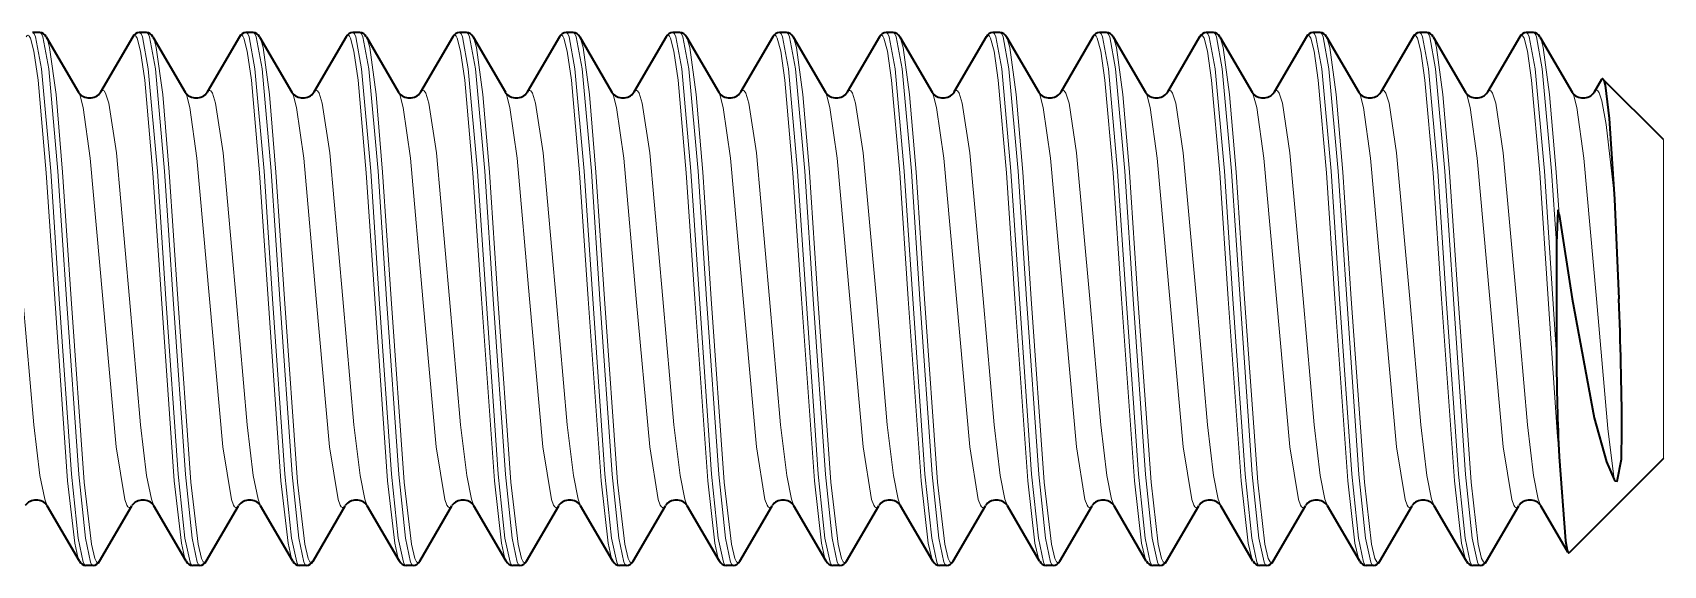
# Model space of a CAD drawing. Extents: x 386 to 1090, y 188 to 736.
# Drawn here: x 549.87 to 555.99, y 629.31 to 631.31 of the extents above; entities that cross this region are included whole.
import ezdxf

# ---------------------------------------------------------------- set-up
doc = ezdxf.new("R2010")
doc.units = 0

msp = doc.modelspace()

# ---------------------------------------------------------------- linework, layer by layer
at = {"color": 7, "lineweight": 35, "ltscale": 0.000671387}
for p, q in [((549.9006, 631.3088), (549.8737, 631.3088)), ((550.7006, 631.3088), (550.6737, 631.3088)), ((551.1006, 631.3088), (551.0737, 631.3088)), ((551.9006, 631.3088), (551.8737, 631.3088)), ((552.7006, 631.3088), (552.6737, 631.3088)), ((553.1006, 631.3088), (553.0737, 631.3088)), ((553.9006, 631.3088), (553.8737, 631.3088)), ((554.7006, 631.3088), (554.6737, 631.3088)), ((555.1006, 631.3088), (555.0737, 631.3088)), ((550.1006, 629.3088), (550.0737, 629.3088)), ((550.9006, 629.3088), (550.8737, 629.3088)), ((551.7006, 629.3088), (551.6737, 629.3088)), ((552.1006, 629.3088), (552.0737, 629.3088)), ((552.9006, 629.3088), (552.8737, 629.3088)), ((553.7006, 629.3088), (553.6737, 629.3088)), ((554.1006, 629.3088), (554.0737, 629.3088)), ((554.9006, 629.3088), (554.8737, 629.3088))]:
    msp.add_line(p, q, dxfattribs=at)
at = {"color": 7, "lineweight": 35, "ltscale": 0.000669861}
for p, q in [((550.3005, 631.3088), (550.2737, 631.3088)), ((551.5005, 631.3088), (551.4738, 631.3088)), ((552.3005, 631.3088), (552.2737, 631.3088)), ((553.5005, 631.3088), (553.4738, 631.3088)), ((554.3005, 631.3088), (554.2737, 631.3088)), ((555.5005, 631.3088), (555.4738, 631.3088)), ((550.5005, 629.3088), (550.4738, 629.3088)), ((551.3005, 629.3088), (551.2737, 629.3088)), ((552.5005, 629.3088), (552.4738, 629.3088)), ((553.3005, 629.3088), (553.2737, 629.3088)), ((554.5005, 629.3088), (554.4738, 629.3088)), ((555.3005, 629.3088), (555.2737, 629.3088))]:
    msp.add_line(p, q, dxfattribs=at)
at = {"color": 7, "lineweight": 35, "ltscale": 0.006018}
for p, q in [((549.925, 631.2927), (550.046, 631.0846)), ((550.325, 631.2927), (550.446, 631.0846)), ((550.6493, 631.2927), (550.5283, 631.0846)), ((551.125, 631.2927), (551.246, 631.0846)), ((551.525, 631.2927), (551.6461, 631.0846)), ((551.8493, 631.2927), (551.7283, 631.0846)), ((551.925, 631.2927), (552.046, 631.0846)), ((552.325, 631.2927), (552.446, 631.0846)), ((552.6493, 631.2927), (552.5283, 631.0846)), ((553.125, 631.2927), (553.246, 631.0846)), ((553.525, 631.2927), (553.6461, 631.0846)), ((553.8493, 631.2927), (553.7283, 631.0846)), ((553.925, 631.2927), (554.046, 631.0846)), ((554.325, 631.2927), (554.446, 631.0846)), ((554.6493, 631.2927), (554.5283, 631.0846)), ((555.125, 631.2927), (555.246, 631.0846)), ((555.525, 631.2927), (555.6461, 631.0846)), ((550.125, 629.3248), (550.246, 629.5329)), ((550.525, 629.3248), (550.6461, 629.5329)), ((550.8493, 629.3248), (550.7283, 629.5329)), ((550.925, 629.3248), (551.046, 629.5329)), ((551.325, 629.3248), (551.446, 629.5329)), ((551.6493, 629.3248), (551.5283, 629.5329)), ((552.125, 629.3248), (552.246, 629.5329)), ((552.525, 629.3248), (552.6461, 629.5329)), ((552.8493, 629.3248), (552.7283, 629.5329)), ((552.925, 629.3248), (553.046, 629.5329)), ((553.325, 629.3248), (553.446, 629.5329)), ((553.6493, 629.3248), (553.5283, 629.5329)), ((554.125, 629.3248), (554.246, 629.5329)), ((554.525, 629.3248), (554.6461, 629.5329)), ((554.8493, 629.3248), (554.7283, 629.5329)), ((554.925, 629.3248), (555.046, 629.5329)), ((555.325, 629.3248), (555.446, 629.5329))]:
    msp.add_line(p, q, dxfattribs=at)
at = {"color": 7, "lineweight": 35, "ltscale": 0.006019}
for p, q in [((550.2493, 631.2927), (550.1282, 631.0846)), ((550.725, 631.2927), (550.8461, 631.0846)), ((551.0493, 631.2927), (550.9282, 631.0846)), ((551.4493, 631.2927), (551.3282, 631.0846)), ((552.2493, 631.2927), (552.1282, 631.0846)), ((552.725, 631.2927), (552.8461, 631.0846)), ((553.0493, 631.2927), (552.9282, 631.0846)), ((553.4493, 631.2927), (553.3282, 631.0846)), ((554.2493, 631.2927), (554.1282, 631.0846)), ((554.725, 631.2927), (554.8461, 631.0846)), ((555.0493, 631.2927), (554.9282, 631.0846)), ((555.4493, 631.2927), (555.3282, 631.0846)), ((550.0493, 629.3248), (549.9282, 629.5329)), ((550.4493, 629.3248), (550.3282, 629.5329)), ((551.2493, 629.3248), (551.1282, 629.5329)), ((551.725, 629.3248), (551.8461, 629.5329)), ((552.0493, 629.3248), (551.9282, 629.5329)), ((552.4493, 629.3248), (552.3282, 629.5329)), ((553.2493, 629.3248), (553.1282, 629.5329)), ((553.725, 629.3248), (553.8461, 629.5329)), ((554.0493, 629.3248), (553.9282, 629.5329)), ((554.4493, 629.3248), (554.3282, 629.5329)), ((555.2493, 629.3248), (555.1282, 629.5329))]:
    msp.add_line(p, q, dxfattribs=at)
at = {"color": 7, "lineweight": 35, "ltscale": 0.001386}
msp.add_line((555.7562, 631.1325), (555.7283, 631.0846), dxfattribs=at)
at = {"color": 7, "lineweight": 35, "ltscale": 0.008007}
msp.add_line((555.988, 630.908), (555.7615, 631.1344), dxfattribs=at)
at = {"color": 7, "lineweight": 13, "ltscale": 0.007799}
msp.add_line((555.988, 630.908), (555.988, 630.596), dxfattribs=at)
at = {"color": 7, "lineweight": 13, "ltscale": 0.011867}
for p, q in [((549.9564, 630.3088), (549.9246, 630.7824)), ((550.3564, 630.3088), (550.3246, 630.7824)), ((550.7563, 630.3088), (550.7246, 630.7824)), ((551.1564, 630.3088), (551.1246, 630.7824)), ((551.5564, 630.3088), (551.5246, 630.7824)), ((551.9564, 630.3088), (551.9246, 630.7824)), ((552.3564, 630.3088), (552.3246, 630.7824)), ((552.7563, 630.3088), (552.7246, 630.7824)), ((553.1564, 630.3088), (553.1246, 630.7824)), ((553.5564, 630.3088), (553.5246, 630.7824)), ((553.9564, 630.3088), (553.9246, 630.7824)), ((554.3564, 630.3088), (554.3246, 630.7824)), ((554.7563, 630.3088), (554.7246, 630.7824)), ((555.1564, 630.3088), (555.1246, 630.7824)), ((555.5564, 630.3088), (555.5246, 630.7824))]:
    msp.add_line(p, q, dxfattribs=at)
at = {"color": 7, "lineweight": 13, "ltscale": 0.011983}
for p, q in [((549.9736, 630.3099), (549.9419, 630.7882)), ((550.3737, 630.3099), (550.3419, 630.7882)), ((550.7737, 630.3099), (550.7419, 630.7882)), ((551.1736, 630.3099), (551.1419, 630.7882)), ((551.5737, 630.3099), (551.5419, 630.7882)), ((551.9736, 630.3099), (551.9419, 630.7882)), ((552.3737, 630.3099), (552.3419, 630.7882)), ((552.7737, 630.3099), (552.7419, 630.7882)), ((553.1736, 630.3099), (553.1419, 630.7882)), ((553.5737, 630.3099), (553.5419, 630.7882)), ((553.9736, 630.3099), (553.9419, 630.7882)), ((554.3737, 630.3099), (554.3419, 630.7882)), ((554.7737, 630.3099), (554.7419, 630.7882)), ((555.1736, 630.3099), (555.1419, 630.7882)), ((555.5737, 630.3099), (555.5419, 630.7882))]:
    msp.add_line(p, q, dxfattribs=at)
at = {"color": 7, "lineweight": 13, "ltscale": 0.012041}
for p, q in [((549.9688, 630.7882), (550.0006, 630.3076)), ((550.3687, 630.7882), (550.4006, 630.3076)), ((550.7687, 630.7882), (550.8007, 630.3076)), ((551.1688, 630.7882), (551.2006, 630.3076)), ((551.5687, 630.7882), (551.6006, 630.3076)), ((551.9688, 630.7882), (552.0006, 630.3076)), ((552.3687, 630.7882), (552.4006, 630.3076)), ((552.7687, 630.7882), (552.8007, 630.3076)), ((553.1688, 630.7882), (553.2006, 630.3076)), ((553.5687, 630.7882), (553.6006, 630.3076)), ((553.9688, 630.7882), (554.0006, 630.3076)), ((554.3687, 630.7882), (554.4006, 630.3076)), ((554.7687, 630.7882), (554.8007, 630.3076)), ((555.1688, 630.7882), (555.2006, 630.3076))]:
    msp.add_line(p, q, dxfattribs=at)
at = {"color": 7, "lineweight": 13, "ltscale": 0.011916}
for p, q in [((549.986, 630.7844), (550.0179, 630.3088)), ((550.386, 630.7844), (550.418, 630.3088)), ((550.786, 630.7844), (550.8179, 630.3088)), ((551.186, 630.7844), (551.218, 630.3088)), ((551.5861, 630.7844), (551.6179, 630.3088)), ((551.986, 630.7844), (552.0179, 630.3088)), ((552.386, 630.7844), (552.418, 630.3088)), ((552.786, 630.7844), (552.8179, 630.3088)), ((553.186, 630.7844), (553.218, 630.3088)), ((553.5861, 630.7844), (553.6179, 630.3088)), ((553.986, 630.7844), (554.0179, 630.3088)), ((554.386, 630.7844), (554.418, 630.3088)), ((554.786, 630.7844), (554.8179, 630.3088)), ((555.186, 630.7844), (555.218, 630.3088))]:
    msp.add_line(p, q, dxfattribs=at)
at = {"color": 7, "lineweight": 13, "ltscale": 0.006772}
msp.add_line((555.5687, 630.7882), (555.5872, 630.5179), dxfattribs=at)
at = {"color": 7, "lineweight": 13, "ltscale": 0.003969}
msp.add_line((555.5861, 630.7844), (555.5972, 630.626), dxfattribs=at)
at = {"color": 7, "lineweight": 35, "ltscale": 0.000456975}
msp.add_line((555.8036, 630.7021), (555.8047, 630.6839), dxfattribs=at)
at = {"color": 7, "lineweight": 35, "ltscale": 0.008025}
msp.add_line((555.5972, 630.626), (555.6463, 630.3088), dxfattribs=at)
at = {"color": 7, "lineweight": 35, "ltscale": 0.009387}
msp.add_line((555.8047, 630.6839), (555.8214, 630.3088), dxfattribs=at)
at = {"color": 7, "lineweight": 13, "ltscale": 0.02216}
msp.add_line((555.988, 630.596), (555.988, 629.7096), dxfattribs=at)
at = {"color": 7, "lineweight": 35, "ltscale": 0.01046}
msp.add_line((555.5872, 630.5179), (555.5872, 630.0995), dxfattribs=at)
at = {"color": 7, "lineweight": 13, "ltscale": 0.005271}
msp.add_line((555.5872, 630.0995), (555.5737, 630.3099), dxfattribs=at)
at = {"color": 7, "lineweight": 35, "ltscale": 0.01249}
msp.add_line((555.988, 629.7096), (555.6347, 629.3563), dxfattribs=at)
at = {"color": 7, "lineweight": 35, "ltscale": 0.00506}
msp.add_line((555.6301, 629.358), (555.5283, 629.5329), dxfattribs=at)
at = {"color": 7, "lineweight": 13}
for points in [[(549.8493, 631.2927), (549.8536, 631.2979), (549.8558, 631.2987), (549.8575, 631.2986), (549.8591, 631.2979), (549.8613, 631.2958), (549.8656, 631.2883), (549.8785, 631.2397), (549.8941, 631.1299), (549.9246, 630.7824)], [(549.8737, 631.3088), (549.875, 631.3086), (549.8776, 631.307), (549.8801, 631.3038), (549.8851, 631.2927), (549.9072, 631.1733), (549.9419, 630.7882)], [(549.9006, 631.3088), (549.9019, 631.3086), (549.9044, 631.307), (549.9069, 631.3038), (549.912, 631.2927), (549.9341, 631.1733), (549.9688, 630.7882)], [(550.2493, 631.2927), (550.2537, 631.2979), (550.2559, 631.2987), (550.2574, 631.2986), (550.2591, 631.2979), (550.2613, 631.2958), (550.2656, 631.2883), (550.2784, 631.2397), (550.2941, 631.1299), (550.3246, 630.7824)], [(550.2737, 631.3088), (550.275, 631.3086), (550.2775, 631.307), (550.2801, 631.3038), (550.2852, 631.2927), (550.3073, 631.1733), (550.3419, 630.7882)], [(550.3005, 631.3088), (550.3018, 631.3086), (550.3044, 631.307), (550.3069, 631.3038), (550.312, 631.2927), (550.3341, 631.1733), (550.3687, 630.7882)], [(550.6493, 631.2927), (550.6537, 631.2979), (550.6558, 631.2987), (550.6575, 631.2986), (550.6591, 631.2979), (550.6613, 631.2958), (550.6656, 631.2883), (550.6785, 631.2397), (550.6941, 631.1299), (550.7246, 630.7824)], [(550.6737, 631.3088), (550.675, 631.3086), (550.6776, 631.307), (550.6801, 631.3038), (550.6852, 631.2927), (550.7073, 631.1733), (550.7419, 630.7882)], [(550.7006, 631.3088), (550.7018, 631.3086), (550.7044, 631.307), (550.7069, 631.3038), (550.712, 631.2927), (550.7341, 631.1733), (550.7687, 630.7882)], [(551.0493, 631.2927), (551.0536, 631.2979), (551.0558, 631.2987), (551.0575, 631.2986), (551.0591, 631.2979), (551.0613, 631.2958), (551.0656, 631.2883), (551.0784, 631.2397), (551.0941, 631.1299), (551.1246, 630.7824)], [(551.0737, 631.3088), (551.075, 631.3086), (551.0776, 631.307), (551.0801, 631.3038), (551.0851, 631.2927), (551.1072, 631.1733), (551.1419, 630.7882)], [(551.1006, 631.3088), (551.1019, 631.3086), (551.1044, 631.307), (551.1069, 631.3038), (551.112, 631.2927), (551.1341, 631.1733), (551.1688, 630.7882)], [(551.4493, 631.2927), (551.4537, 631.2979), (551.4558, 631.2987), (551.4575, 631.2986), (551.4591, 631.2979), (551.4613, 631.2958), (551.4656, 631.2883), (551.4785, 631.2397), (551.4941, 631.1299), (551.5246, 630.7824)], [(551.4738, 631.3088), (551.475, 631.3086), (551.4775, 631.307), (551.4801, 631.3038), (551.4852, 631.2927), (551.5073, 631.1733), (551.5419, 630.7882)], [(551.5005, 631.3088), (551.5018, 631.3086), (551.5044, 631.307), (551.507, 631.3038), (551.512, 631.2927), (551.5341, 631.1733), (551.5687, 630.7882)], [(551.8493, 631.2927), (551.8536, 631.2979), (551.8558, 631.2987), (551.8575, 631.2986), (551.8591, 631.2979), (551.8613, 631.2958), (551.8656, 631.2883), (551.8785, 631.2397), (551.8941, 631.1299), (551.9246, 630.7824)], [(551.8737, 631.3088), (551.875, 631.3086), (551.8776, 631.307), (551.8801, 631.3038), (551.8851, 631.2927), (551.9072, 631.1733), (551.9419, 630.7882)], [(551.9006, 631.3088), (551.9019, 631.3086), (551.9044, 631.307), (551.9069, 631.3038), (551.912, 631.2927), (551.9341, 631.1733), (551.9688, 630.7882)], [(552.2493, 631.2927), (552.2537, 631.2979), (552.2559, 631.2987), (552.2574, 631.2986), (552.2591, 631.2979), (552.2613, 631.2958), (552.2656, 631.2883), (552.2784, 631.2397), (552.2941, 631.1299), (552.3246, 630.7824)], [(552.2737, 631.3088), (552.275, 631.3086), (552.2775, 631.307), (552.2801, 631.3038), (552.2852, 631.2927), (552.3073, 631.1733), (552.3419, 630.7882)], [(552.3005, 631.3088), (552.3018, 631.3086), (552.3044, 631.307), (552.3069, 631.3038), (552.312, 631.2927), (552.3341, 631.1733), (552.3687, 630.7882)], [(552.6493, 631.2927), (552.6537, 631.2979), (552.6558, 631.2987), (552.6575, 631.2986), (552.6591, 631.2979), (552.6613, 631.2958), (552.6656, 631.2883), (552.6785, 631.2397), (552.6941, 631.1299), (552.7246, 630.7824)], [(552.6737, 631.3088), (552.675, 631.3086), (552.6776, 631.307), (552.6801, 631.3038), (552.6852, 631.2927), (552.7073, 631.1733), (552.7419, 630.7882)], [(552.7006, 631.3088), (552.7018, 631.3086), (552.7044, 631.307), (552.7069, 631.3038), (552.712, 631.2927), (552.7341, 631.1733), (552.7687, 630.7882)], [(553.0493, 631.2927), (553.0536, 631.2979), (553.0558, 631.2987), (553.0575, 631.2986), (553.0591, 631.2979), (553.0613, 631.2958), (553.0656, 631.2883), (553.0784, 631.2397), (553.0941, 631.1299), (553.1246, 630.7824)], [(553.0737, 631.3088), (553.075, 631.3086), (553.0776, 631.307), (553.0801, 631.3038), (553.0851, 631.2927), (553.1072, 631.1733), (553.1419, 630.7882)], [(553.1006, 631.3088), (553.1019, 631.3086), (553.1044, 631.307), (553.1069, 631.3038), (553.112, 631.2927), (553.1341, 631.1733), (553.1688, 630.7882)], [(553.4493, 631.2927), (553.4537, 631.2979), (553.4558, 631.2987), (553.4575, 631.2986), (553.4591, 631.2979), (553.4613, 631.2958), (553.4656, 631.2883), (553.4785, 631.2397), (553.4941, 631.1299), (553.5246, 630.7824)], [(553.4738, 631.3088), (553.475, 631.3086), (553.4775, 631.307), (553.4801, 631.3038), (553.4852, 631.2927), (553.5073, 631.1733), (553.5419, 630.7882)], [(553.5005, 631.3088), (553.5018, 631.3086), (553.5044, 631.307), (553.507, 631.3038), (553.512, 631.2927), (553.5341, 631.1733), (553.5687, 630.7882)], [(553.8493, 631.2927), (553.8536, 631.2979), (553.8558, 631.2987), (553.8575, 631.2986), (553.8591, 631.2979), (553.8613, 631.2958), (553.8656, 631.2883), (553.8785, 631.2397), (553.8941, 631.1299), (553.9246, 630.7824)], [(553.8737, 631.3088), (553.875, 631.3086), (553.8776, 631.307), (553.8801, 631.3038), (553.8851, 631.2927), (553.9072, 631.1733), (553.9419, 630.7882)], [(553.9006, 631.3088), (553.9019, 631.3086), (553.9044, 631.307), (553.9069, 631.3038), (553.912, 631.2927), (553.9341, 631.1733), (553.9688, 630.7882)], [(554.2493, 631.2927), (554.2537, 631.2979), (554.2559, 631.2987), (554.2574, 631.2986), (554.2591, 631.2979), (554.2613, 631.2958), (554.2656, 631.2883), (554.2784, 631.2397), (554.2941, 631.1299), (554.3246, 630.7824)], [(554.2737, 631.3088), (554.275, 631.3086), (554.2775, 631.307), (554.2801, 631.3038), (554.2852, 631.2927), (554.3073, 631.1733), (554.3419, 630.7882)], [(554.3005, 631.3088), (554.3018, 631.3086), (554.3044, 631.307), (554.3069, 631.3038), (554.312, 631.2927), (554.3341, 631.1733), (554.3687, 630.7882)], [(554.6493, 631.2927), (554.6537, 631.2979), (554.6558, 631.2987), (554.6575, 631.2986), (554.6591, 631.2979), (554.6613, 631.2958), (554.6656, 631.2883), (554.6785, 631.2397), (554.6941, 631.1299), (554.7246, 630.7824)], [(554.6737, 631.3088), (554.675, 631.3086), (554.6776, 631.307), (554.6801, 631.3038), (554.6852, 631.2927), (554.7073, 631.1733), (554.7419, 630.7882)], [(554.7006, 631.3088), (554.7018, 631.3086), (554.7044, 631.307), (554.7069, 631.3038), (554.712, 631.2927), (554.7341, 631.1733), (554.7687, 630.7882)], [(555.0493, 631.2927), (555.0536, 631.2979), (555.0558, 631.2987), (555.0575, 631.2986), (555.0591, 631.2979), (555.0613, 631.2958), (555.0656, 631.2883), (555.0784, 631.2397), (555.0941, 631.1299), (555.1246, 630.7824)], [(555.0737, 631.3088), (555.075, 631.3086), (555.0776, 631.307), (555.0801, 631.3038), (555.0851, 631.2927), (555.1072, 631.1733), (555.1419, 630.7882)], [(555.1006, 631.3088), (555.1019, 631.3086), (555.1044, 631.307), (555.1069, 631.3038), (555.112, 631.2927), (555.1341, 631.1733), (555.1688, 630.7882)], [(555.4493, 631.2927), (555.4537, 631.2979), (555.4558, 631.2987), (555.4575, 631.2986), (555.4591, 631.2979), (555.4613, 631.2958), (555.4656, 631.2883), (555.4785, 631.2397), (555.4941, 631.1299), (555.5246, 630.7824)], [(555.4738, 631.3088), (555.475, 631.3086), (555.4775, 631.307), (555.4801, 631.3038), (555.4852, 631.2927), (555.5073, 631.1733), (555.5419, 630.7882)], [(555.5005, 631.3088), (555.5018, 631.3086), (555.5044, 631.307), (555.507, 631.3038), (555.512, 631.2927), (555.5341, 631.1733), (555.5687, 630.7882)], [(549.925, 631.2927), (549.9292, 631.2833), (549.9375, 631.2523), (549.9614, 631.0769), (549.986, 630.7844)], [(550.325, 631.2927), (550.3292, 631.2833), (550.3375, 631.2523), (550.3614, 631.0769), (550.386, 630.7844)], [(550.725, 631.2927), (550.7292, 631.2833), (550.7375, 631.2523), (550.7614, 631.0769), (550.786, 630.7844)], [(551.125, 631.2927), (551.1292, 631.2833), (551.1375, 631.2523), (551.1614, 631.0769), (551.186, 630.7844)], [(551.525, 631.2927), (551.5292, 631.2833), (551.5375, 631.2523), (551.5614, 631.0769), (551.5861, 630.7844)], [(551.925, 631.2927), (551.9292, 631.2833), (551.9375, 631.2523), (551.9614, 631.0769), (551.986, 630.7844)], [(552.325, 631.2927), (552.3292, 631.2833), (552.3375, 631.2523), (552.3614, 631.0769), (552.386, 630.7844)], [(552.725, 631.2927), (552.7292, 631.2833), (552.7375, 631.2523), (552.7614, 631.0769), (552.786, 630.7844)], [(553.125, 631.2927), (553.1292, 631.2833), (553.1375, 631.2523), (553.1614, 631.0769), (553.186, 630.7844)], [(553.525, 631.2927), (553.5292, 631.2833), (553.5375, 631.2523), (553.5614, 631.0769), (553.5861, 630.7844)], [(553.925, 631.2927), (553.9292, 631.2833), (553.9375, 631.2523), (553.9614, 631.0769), (553.986, 630.7844)], [(554.325, 631.2927), (554.3292, 631.2833), (554.3375, 631.2523), (554.3614, 631.0769), (554.386, 630.7844)], [(554.725, 631.2927), (554.7292, 631.2833), (554.7375, 631.2523), (554.7614, 631.0769), (554.786, 630.7844)], [(555.125, 631.2927), (555.1292, 631.2833), (555.1375, 631.2523), (555.1614, 631.0769), (555.186, 630.7844)], [(555.525, 631.2927), (555.5292, 631.2833), (555.5375, 631.2523), (555.5614, 631.0769), (555.5861, 630.7844)], [(550.1371, 630.3088), (550.09, 630.8375), (550.0632, 631.0278), (550.0519, 631.0715), (550.046, 631.0846)], [(550.2372, 630.3088), (550.1878, 630.8572), (550.1595, 631.0445), (550.1476, 631.0817), (550.1416, 631.0903), (550.1385, 631.092), (550.1355, 631.092), (550.1324, 631.0901), (550.1282, 631.0846)], [(550.5372, 630.3088), (550.49, 630.8375), (550.4631, 631.0278), (550.4518, 631.0715), (550.446, 631.0846)], [(550.6371, 630.3088), (550.5878, 630.8572), (550.5595, 631.0445), (550.5476, 631.0817), (550.5416, 631.0903), (550.5386, 631.092), (550.5355, 631.092), (550.5325, 631.0901), (550.5283, 631.0846)], [(550.9371, 630.3088), (550.89, 630.8375), (550.8632, 631.0278), (550.8519, 631.0715), (550.8461, 631.0846)], [(551.0372, 630.3088), (550.9878, 630.8572), (550.9595, 631.0445), (550.9476, 631.0817), (550.9416, 631.0903), (550.9385, 631.092), (550.9355, 631.092), (550.9324, 631.0901), (550.9282, 631.0846)], [(551.3372, 630.3088), (551.29, 630.8375), (551.2632, 631.0278), (551.2518, 631.0715), (551.246, 631.0846)], [(551.4371, 630.3088), (551.3878, 630.8572), (551.3595, 631.0445), (551.3477, 631.0817), (551.3416, 631.0903), (551.3386, 631.092), (551.3355, 631.092), (551.3325, 631.0901), (551.3282, 631.0846)], [(551.7372, 630.3088), (551.69, 630.8375), (551.6631, 631.0278), (551.6519, 631.0715), (551.6461, 631.0846)], [(551.8372, 630.3088), (551.7878, 630.8572), (551.7595, 631.0445), (551.7476, 631.0817), (551.7416, 631.0903), (551.7385, 631.092), (551.7355, 631.092), (551.7324, 631.0901), (551.7283, 631.0846)], [(552.1371, 630.3088), (552.09, 630.8375), (552.0632, 631.0278), (552.0519, 631.0715), (552.046, 631.0846)], [(552.2372, 630.3088), (552.1878, 630.8572), (552.1595, 631.0445), (552.1476, 631.0817), (552.1416, 631.0903), (552.1385, 631.092), (552.1355, 631.092), (552.1324, 631.0901), (552.1282, 631.0846)], [(552.5372, 630.3088), (552.49, 630.8375), (552.4631, 631.0278), (552.4518, 631.0715), (552.446, 631.0846)], [(552.6371, 630.3088), (552.5878, 630.8572), (552.5595, 631.0445), (552.5476, 631.0817), (552.5416, 631.0903), (552.5386, 631.092), (552.5355, 631.092), (552.5325, 631.0901), (552.5283, 631.0846)], [(552.9371, 630.3088), (552.89, 630.8375), (552.8632, 631.0278), (552.8519, 631.0715), (552.8461, 631.0846)], [(553.0372, 630.3088), (552.9878, 630.8572), (552.9595, 631.0445), (552.9476, 631.0817), (552.9416, 631.0903), (552.9385, 631.092), (552.9355, 631.092), (552.9324, 631.0901), (552.9282, 631.0846)], [(553.3372, 630.3088), (553.29, 630.8375), (553.2632, 631.0278), (553.2518, 631.0715), (553.246, 631.0846)], [(553.4371, 630.3088), (553.3878, 630.8572), (553.3595, 631.0445), (553.3477, 631.0817), (553.3416, 631.0903), (553.3386, 631.092), (553.3355, 631.092), (553.3325, 631.0901), (553.3282, 631.0846)], [(553.7372, 630.3088), (553.69, 630.8375), (553.6631, 631.0278), (553.6519, 631.0715), (553.6461, 631.0846)], [(553.8372, 630.3088), (553.7878, 630.8572), (553.7595, 631.0445), (553.7476, 631.0817), (553.7416, 631.0903), (553.7385, 631.092), (553.7355, 631.092), (553.7324, 631.0901), (553.7283, 631.0846)], [(554.1371, 630.3088), (554.09, 630.8375), (554.0632, 631.0278), (554.0519, 631.0715), (554.046, 631.0846)], [(554.2372, 630.3088), (554.1878, 630.8572), (554.1595, 631.0445), (554.1476, 631.0817), (554.1416, 631.0903), (554.1385, 631.092), (554.1355, 631.092), (554.1324, 631.0901), (554.1282, 631.0846)], [(554.5372, 630.3088), (554.49, 630.8375), (554.4631, 631.0278), (554.4518, 631.0715), (554.446, 631.0846)], [(554.6371, 630.3088), (554.5878, 630.8572), (554.5595, 631.0445), (554.5476, 631.0817), (554.5416, 631.0903), (554.5386, 631.092), (554.5355, 631.092), (554.5325, 631.0901), (554.5283, 631.0846)], [(554.9371, 630.3088), (554.89, 630.8375), (554.8632, 631.0278), (554.8519, 631.0715), (554.8461, 631.0846)], [(555.0372, 630.3088), (554.9878, 630.8572), (554.9595, 631.0445), (554.9476, 631.0817), (554.9416, 631.0903), (554.9385, 631.092), (554.9355, 631.092), (554.9324, 631.0901), (554.9282, 631.0846)], [(555.3372, 630.3088), (555.29, 630.8375), (555.2632, 631.0278), (555.2518, 631.0715), (555.246, 631.0846)], [(555.4371, 630.3088), (555.3878, 630.8572), (555.3595, 631.0445), (555.3477, 631.0817), (555.3416, 631.0903), (555.3386, 631.092), (555.3355, 631.092), (555.3325, 631.0901), (555.3282, 631.0846)], [(555.7372, 630.3088), (555.69, 630.8375), (555.6631, 631.0278), (555.6519, 631.0715), (555.6461, 631.0846)], [(555.8036, 630.7021), (555.774, 630.9644), (555.7576, 631.0521), (555.7473, 631.0823), (555.742, 631.09), (555.738, 631.0922), (555.7341, 631.0913), (555.7321, 631.0898), (555.7283, 631.0846)], [(549.9282, 629.5329), (549.9189, 629.5571), (549.9012, 629.6468), (549.8784, 629.8366), (549.8372, 630.3088)], [(549.9564, 630.3088), (550.0048, 629.6259), (550.0316, 629.3927), (550.0433, 629.3394), (550.0493, 629.3248)], [(549.9736, 630.3099), (550.0195, 629.6509), (550.0446, 629.4116), (550.0638, 629.3207), (550.0682, 629.3125), (550.0704, 629.3101), (550.0726, 629.3089), (550.0737, 629.3088)], [(550.0006, 630.3076), (550.0464, 629.65), (550.0715, 629.4113), (550.0907, 629.3207), (550.0951, 629.3125), (550.0973, 629.3101), (550.0995, 629.3089), (550.1006, 629.3088)], [(550.0179, 630.3088), (550.0669, 629.6207), (550.0939, 629.3884), (550.1066, 629.3344), (550.1131, 629.3217), (550.1163, 629.3191), (550.1196, 629.3191), (550.1228, 629.3217), (550.125, 629.3248)], [(550.246, 629.5329), (550.2421, 629.5276), (550.2401, 629.5261), (550.2371, 629.5253), (550.2351, 629.5257), (550.2311, 629.5288), (550.2272, 629.5349), (550.2194, 629.5557), (550.1873, 629.7542), (550.1371, 630.3088)], [(550.3282, 629.5329), (550.319, 629.5571), (550.3012, 629.6468), (550.2783, 629.8366), (550.2372, 630.3088)], [(550.3564, 630.3088), (550.4048, 629.6259), (550.4316, 629.3927), (550.4434, 629.3394), (550.4493, 629.3248)], [(550.3737, 630.3099), (550.4194, 629.6509), (550.4446, 629.4116), (550.4639, 629.3207), (550.4683, 629.3125), (550.4705, 629.3101), (550.4727, 629.3089), (550.4738, 629.3088)], [(550.4006, 630.3076), (550.4464, 629.65), (550.4715, 629.4113), (550.4907, 629.3207), (550.4951, 629.3125), (550.4973, 629.3101), (550.4995, 629.3089), (550.5005, 629.3088)], [(550.418, 630.3088), (550.4669, 629.6207), (550.4939, 629.3884), (550.5067, 629.3344), (550.5131, 629.3217), (550.5163, 629.3191), (550.5195, 629.3191), (550.5228, 629.3217), (550.525, 629.3248)], [(550.6461, 629.5329), (550.6421, 629.5276), (550.6401, 629.5261), (550.6371, 629.5253), (550.6351, 629.5257), (550.6311, 629.5288), (550.6272, 629.5349), (550.6193, 629.5557), (550.5872, 629.7542), (550.5372, 630.3088)], [(550.7283, 629.5329), (550.7189, 629.5571), (550.7012, 629.6468), (550.6783, 629.8366), (550.6371, 630.3088)], [(550.7563, 630.3088), (550.8048, 629.6259), (550.8316, 629.3927), (550.8433, 629.3394), (550.8493, 629.3248)], [(550.7737, 630.3099), (550.8195, 629.6509), (550.8446, 629.4116), (550.8639, 629.3207), (550.8682, 629.3125), (550.8704, 629.3101), (550.8726, 629.3089), (550.8737, 629.3088)], [(550.8007, 630.3076), (550.8464, 629.65), (550.8715, 629.4113), (550.8907, 629.3207), (550.8951, 629.3125), (550.8973, 629.3101), (550.8995, 629.3089), (550.9006, 629.3088)], [(550.8179, 630.3088), (550.8669, 629.6207), (550.8939, 629.3884), (550.9066, 629.3344), (550.9131, 629.3217), (550.9163, 629.3191), (550.9196, 629.3191), (550.9228, 629.3217), (550.925, 629.3248)], [(551.046, 629.5329), (551.0421, 629.5276), (551.0401, 629.5261), (551.0371, 629.5253), (551.0351, 629.5257), (551.0311, 629.5288), (551.0272, 629.5349), (551.0193, 629.5557), (550.9872, 629.7542), (550.9371, 630.3088)], [(551.1282, 629.5329), (551.119, 629.5571), (551.1012, 629.6468), (551.0783, 629.8366), (551.0372, 630.3088)], [(551.1564, 630.3088), (551.2048, 629.6259), (551.2316, 629.3927), (551.2433, 629.3394), (551.2493, 629.3248)], [(551.1736, 630.3099), (551.2195, 629.6509), (551.2446, 629.4116), (551.2639, 629.3207), (551.2682, 629.3125), (551.2704, 629.3101), (551.2726, 629.3089), (551.2737, 629.3088)], [(551.2006, 630.3076), (551.2463, 629.65), (551.2715, 629.4113), (551.2907, 629.3207), (551.2951, 629.3125), (551.2973, 629.3101), (551.2994, 629.3089), (551.3005, 629.3088)], [(551.218, 630.3088), (551.2668, 629.6207), (551.2939, 629.3884), (551.3066, 629.3344), (551.3131, 629.3217), (551.3163, 629.3191), (551.3196, 629.3191), (551.3228, 629.3217), (551.325, 629.3248)], [(551.446, 629.5329), (551.4421, 629.5276), (551.4401, 629.5261), (551.4371, 629.5253), (551.4351, 629.5257), (551.4312, 629.5288), (551.4272, 629.5349), (551.4193, 629.5557), (551.3872, 629.7542), (551.3372, 630.3088)], [(551.5283, 629.5329), (551.5189, 629.5571), (551.5012, 629.6468), (551.4783, 629.8366), (551.4371, 630.3088)], [(551.5564, 630.3088), (551.6049, 629.6259), (551.6316, 629.3927), (551.6434, 629.3394), (551.6493, 629.3248)], [(551.5737, 630.3099), (551.6194, 629.6509), (551.6446, 629.4116), (551.6639, 629.3207), (551.6682, 629.3125), (551.6704, 629.3101), (551.6726, 629.3089), (551.6737, 629.3088)], [(551.6006, 630.3076), (551.6464, 629.65), (551.6715, 629.4113), (551.6907, 629.3207), (551.6951, 629.3125), (551.6973, 629.3101), (551.6995, 629.3089), (551.7006, 629.3088)], [(551.6179, 630.3088), (551.6669, 629.6207), (551.6939, 629.3884), (551.7066, 629.3344), (551.7131, 629.3217), (551.7163, 629.3191), (551.7195, 629.3191), (551.7228, 629.3217), (551.725, 629.3248)], [(551.8461, 629.5329), (551.8421, 629.5276), (551.8401, 629.5261), (551.8371, 629.5253), (551.8351, 629.5257), (551.8311, 629.5288), (551.8271, 629.5349), (551.8193, 629.5557), (551.7872, 629.7542), (551.7372, 630.3088)], [(551.9282, 629.5329), (551.9189, 629.5571), (551.9012, 629.6468), (551.8784, 629.8366), (551.8372, 630.3088)], [(551.9564, 630.3088), (552.0048, 629.6259), (552.0316, 629.3927), (552.0433, 629.3394), (552.0493, 629.3248)], [(551.9736, 630.3099), (552.0195, 629.6509), (552.0446, 629.4116), (552.0638, 629.3207), (552.0682, 629.3125), (552.0704, 629.3101), (552.0726, 629.3089), (552.0737, 629.3088)], [(552.0006, 630.3076), (552.0464, 629.65), (552.0715, 629.4113), (552.0907, 629.3207), (552.0951, 629.3125), (552.0973, 629.3101), (552.0995, 629.3089), (552.1006, 629.3088)], [(552.0179, 630.3088), (552.0669, 629.6207), (552.0939, 629.3884), (552.1066, 629.3344), (552.1131, 629.3217), (552.1163, 629.3191), (552.1196, 629.3191), (552.1228, 629.3217), (552.125, 629.3248)], [(552.246, 629.5329), (552.2421, 629.5276), (552.2401, 629.5261), (552.2371, 629.5253), (552.2351, 629.5257), (552.2311, 629.5288), (552.2272, 629.5349), (552.2194, 629.5557), (552.1873, 629.7542), (552.1371, 630.3088)], [(552.3282, 629.5329), (552.319, 629.5571), (552.3012, 629.6468), (552.2783, 629.8366), (552.2372, 630.3088)], [(552.3564, 630.3088), (552.4048, 629.6259), (552.4316, 629.3927), (552.4434, 629.3394), (552.4493, 629.3248)], [(552.3737, 630.3099), (552.4194, 629.6509), (552.4446, 629.4116), (552.4639, 629.3207), (552.4683, 629.3125), (552.4705, 629.3101), (552.4727, 629.3089), (552.4738, 629.3088)], [(552.4006, 630.3076), (552.4464, 629.65), (552.4715, 629.4113), (552.4907, 629.3207), (552.4951, 629.3125), (552.4973, 629.3101), (552.4995, 629.3089), (552.5005, 629.3088)], [(552.418, 630.3088), (552.4669, 629.6207), (552.4939, 629.3884), (552.5067, 629.3344), (552.5131, 629.3217), (552.5163, 629.3191), (552.5195, 629.3191), (552.5228, 629.3217), (552.525, 629.3248)], [(552.6461, 629.5329), (552.6421, 629.5276), (552.6401, 629.5261), (552.6371, 629.5253), (552.6351, 629.5257), (552.6311, 629.5288), (552.6272, 629.5349), (552.6193, 629.5557), (552.5872, 629.7542), (552.5372, 630.3088)], [(552.7283, 629.5329), (552.7189, 629.5571), (552.7012, 629.6468), (552.6783, 629.8366), (552.6371, 630.3088)], [(552.7563, 630.3088), (552.8048, 629.6259), (552.8316, 629.3927), (552.8433, 629.3394), (552.8493, 629.3248)], [(552.7737, 630.3099), (552.8195, 629.6509), (552.8446, 629.4116), (552.8639, 629.3207), (552.8682, 629.3125), (552.8704, 629.3101), (552.8726, 629.3089), (552.8737, 629.3088)], [(552.8007, 630.3076), (552.8464, 629.65), (552.8715, 629.4113), (552.8907, 629.3207), (552.8951, 629.3125), (552.8973, 629.3101), (552.8995, 629.3089), (552.9006, 629.3088)], [(552.8179, 630.3088), (552.8669, 629.6207), (552.8939, 629.3884), (552.9066, 629.3344), (552.9131, 629.3217), (552.9163, 629.3191), (552.9196, 629.3191), (552.9228, 629.3217), (552.925, 629.3248)], [(553.046, 629.5329), (553.0421, 629.5276), (553.0401, 629.5261), (553.0371, 629.5253), (553.0351, 629.5257), (553.0311, 629.5288), (553.0272, 629.5349), (553.0193, 629.5557), (552.9872, 629.7542), (552.9371, 630.3088)], [(553.1282, 629.5329), (553.119, 629.5571), (553.1012, 629.6468), (553.0783, 629.8366), (553.0372, 630.3088)], [(553.1564, 630.3088), (553.2048, 629.6259), (553.2316, 629.3927), (553.2433, 629.3394), (553.2493, 629.3248)], [(553.1736, 630.3099), (553.2195, 629.6509), (553.2446, 629.4116), (553.2639, 629.3207), (553.2682, 629.3125), (553.2704, 629.3101), (553.2726, 629.3089), (553.2737, 629.3088)], [(553.2006, 630.3076), (553.2463, 629.65), (553.2715, 629.4113), (553.2907, 629.3207), (553.2951, 629.3125), (553.2973, 629.3101), (553.2994, 629.3089), (553.3005, 629.3088)], [(553.218, 630.3088), (553.2668, 629.6207), (553.2939, 629.3884), (553.3066, 629.3344), (553.3131, 629.3217), (553.3163, 629.3191), (553.3196, 629.3191), (553.3228, 629.3217), (553.325, 629.3248)], [(553.446, 629.5329), (553.4421, 629.5276), (553.4401, 629.5261), (553.4371, 629.5253), (553.4351, 629.5257), (553.4312, 629.5288), (553.4272, 629.5349), (553.4193, 629.5557), (553.3872, 629.7542), (553.3372, 630.3088)], [(553.5283, 629.5329), (553.5189, 629.5571), (553.5012, 629.6468), (553.4783, 629.8366), (553.4371, 630.3088)], [(553.5564, 630.3088), (553.6049, 629.6259), (553.6316, 629.3927), (553.6434, 629.3394), (553.6493, 629.3248)], [(553.5737, 630.3099), (553.6194, 629.6509), (553.6446, 629.4116), (553.6639, 629.3207), (553.6682, 629.3125), (553.6704, 629.3101), (553.6726, 629.3089), (553.6737, 629.3088)], [(553.6006, 630.3076), (553.6464, 629.65), (553.6715, 629.4113), (553.6907, 629.3207), (553.6951, 629.3125), (553.6973, 629.3101), (553.6995, 629.3089), (553.7006, 629.3088)], [(553.6179, 630.3088), (553.6669, 629.6207), (553.6939, 629.3884), (553.7066, 629.3344), (553.7131, 629.3217), (553.7163, 629.3191), (553.7195, 629.3191), (553.7228, 629.3217), (553.725, 629.3248)], [(553.8461, 629.5329), (553.8421, 629.5276), (553.8401, 629.5261), (553.8371, 629.5253), (553.8351, 629.5257), (553.8311, 629.5288), (553.8271, 629.5349), (553.8193, 629.5557), (553.7872, 629.7542), (553.7372, 630.3088)], [(553.9282, 629.5329), (553.9189, 629.5571), (553.9012, 629.6468), (553.8784, 629.8366), (553.8372, 630.3088)], [(553.9564, 630.3088), (554.0048, 629.6259), (554.0316, 629.3927), (554.0433, 629.3394), (554.0493, 629.3248)], [(553.9736, 630.3099), (554.0195, 629.6509), (554.0446, 629.4116), (554.0638, 629.3207), (554.0682, 629.3125), (554.0704, 629.3101), (554.0726, 629.3089), (554.0737, 629.3088)], [(554.0006, 630.3076), (554.0464, 629.65), (554.0715, 629.4113), (554.0907, 629.3207), (554.0951, 629.3125), (554.0973, 629.3101), (554.0995, 629.3089), (554.1006, 629.3088)], [(554.0179, 630.3088), (554.0669, 629.6207), (554.0939, 629.3884), (554.1066, 629.3344), (554.1131, 629.3217), (554.1163, 629.3191), (554.1196, 629.3191), (554.1228, 629.3217), (554.125, 629.3248)], [(554.246, 629.5329), (554.2421, 629.5276), (554.2401, 629.5261), (554.2371, 629.5253), (554.2351, 629.5257), (554.2311, 629.5288), (554.2272, 629.5349), (554.2194, 629.5557), (554.1873, 629.7542), (554.1371, 630.3088)], [(554.3282, 629.5329), (554.319, 629.5571), (554.3012, 629.6468), (554.2783, 629.8366), (554.2372, 630.3088)], [(554.3564, 630.3088), (554.4048, 629.6259), (554.4316, 629.3927), (554.4434, 629.3394), (554.4493, 629.3248)], [(554.3737, 630.3099), (554.4194, 629.6509), (554.4446, 629.4116), (554.4639, 629.3207), (554.4683, 629.3125), (554.4705, 629.3101), (554.4727, 629.3089), (554.4738, 629.3088)], [(554.4006, 630.3076), (554.4464, 629.65), (554.4715, 629.4113), (554.4907, 629.3207), (554.4951, 629.3125), (554.4973, 629.3101), (554.4995, 629.3089), (554.5005, 629.3088)], [(554.418, 630.3088), (554.4669, 629.6207), (554.4939, 629.3884), (554.5067, 629.3344), (554.5131, 629.3217), (554.5163, 629.3191), (554.5195, 629.3191), (554.5228, 629.3217), (554.525, 629.3248)], [(554.6461, 629.5329), (554.6421, 629.5276), (554.6401, 629.5261), (554.6371, 629.5253), (554.6351, 629.5257), (554.6311, 629.5288), (554.6272, 629.5349), (554.6193, 629.5557), (554.5872, 629.7542), (554.5372, 630.3088)], [(554.7283, 629.5329), (554.7189, 629.5571), (554.7012, 629.6468), (554.6783, 629.8366), (554.6371, 630.3088)], [(554.7563, 630.3088), (554.8048, 629.6259), (554.8316, 629.3927), (554.8433, 629.3394), (554.8493, 629.3248)], [(554.7737, 630.3099), (554.8195, 629.6509), (554.8446, 629.4116), (554.8639, 629.3207), (554.8682, 629.3125), (554.8704, 629.3101), (554.8726, 629.3089), (554.8737, 629.3088)], [(554.8007, 630.3076), (554.8464, 629.65), (554.8715, 629.4113), (554.8907, 629.3207), (554.8951, 629.3125), (554.8973, 629.3101), (554.8995, 629.3089), (554.9006, 629.3088)], [(554.8179, 630.3088), (554.8669, 629.6207), (554.8939, 629.3884), (554.9066, 629.3344), (554.9131, 629.3217), (554.9163, 629.3191), (554.9196, 629.3191), (554.9228, 629.3217), (554.925, 629.3248)], [(555.046, 629.5329), (555.0421, 629.5276), (555.0401, 629.5261), (555.0371, 629.5253), (555.0351, 629.5257), (555.0311, 629.5288), (555.0272, 629.5349), (555.0193, 629.5557), (554.9872, 629.7542), (554.9371, 630.3088)], [(555.1282, 629.5329), (555.119, 629.5571), (555.1012, 629.6468), (555.0783, 629.8366), (555.0372, 630.3088)], [(555.1564, 630.3088), (555.2048, 629.6259), (555.2316, 629.3927), (555.2433, 629.3394), (555.2493, 629.3248)], [(555.1736, 630.3099), (555.2195, 629.6509), (555.2446, 629.4116), (555.2639, 629.3207), (555.2682, 629.3125), (555.2704, 629.3101), (555.2726, 629.3089), (555.2737, 629.3088)], [(555.2006, 630.3076), (555.2463, 629.65), (555.2715, 629.4113), (555.2907, 629.3207), (555.2951, 629.3125), (555.2973, 629.3101), (555.2994, 629.3089), (555.3005, 629.3088)], [(555.218, 630.3088), (555.2668, 629.6207), (555.2939, 629.3884), (555.3066, 629.3344), (555.3131, 629.3217), (555.3163, 629.3191), (555.3196, 629.3191), (555.3228, 629.3217), (555.325, 629.3248)], [(555.446, 629.5329), (555.4421, 629.5276), (555.4401, 629.5261), (555.4371, 629.5253), (555.4351, 629.5257), (555.4312, 629.5288), (555.4272, 629.5349), (555.4193, 629.5557), (555.3872, 629.7542), (555.3372, 630.3088)], [(555.5283, 629.5329), (555.5189, 629.5571), (555.5012, 629.6468), (555.4783, 629.8366), (555.4371, 630.3088)], [(555.8036, 629.6312), (555.7798, 629.8222), (555.7372, 630.3088)]]:
    msp.add_lwpolyline(points, dxfattribs=at)
at = {"color": 7, "lineweight": 35}
for points in [[(555.7615, 631.1344), (555.7641, 631.1301), (555.7693, 631.1114), (555.7844, 630.9863), (555.8036, 630.7021)], [(555.5972, 630.626), (555.5933, 630.6414), (555.592, 630.6409), (555.5872, 630.5179)], [(555.6463, 630.3088), (555.7288, 629.8621), (555.7745, 629.6976), (555.8036, 629.6312)], [(555.8036, 629.6312), (555.8068, 629.6267), (555.8145, 629.6245), (555.8305, 629.7076), (555.8325, 629.8153)], [(555.5972, 629.7169), (555.6206, 629.4008), (555.6269, 629.3663), (555.6301, 629.358)]]:
    msp.add_lwpolyline(points, dxfattribs=at)
for centre, radius, start, end in [((549.899, 631.2803), 0.0286, 25.52554, 86.97299), ((550.2753, 631.2803), 0.0286, 93.07015, 154.43392), ((550.2991, 631.2803), 0.0286, 25.52554, 86.97299), ((550.6753, 631.2803), 0.0286, 93.07015, 154.43392), ((550.6991, 631.2803), 0.0286, 25.52554, 86.97299), ((551.0753, 631.2803), 0.0286, 93.07015, 154.43392), ((551.0991, 631.2803), 0.0286, 25.52554, 86.97299), ((551.4753, 631.2803), 0.0286, 93.07015, 154.43392), ((551.4991, 631.2803), 0.0286, 25.52554, 86.97299), ((551.8752, 631.2803), 0.0286, 93.07015, 154.43392), ((551.899, 631.2803), 0.0286, 25.52554, 86.97299), ((552.2753, 631.2803), 0.0286, 93.07015, 154.43392), ((552.2991, 631.2803), 0.0286, 25.52554, 86.97299), ((552.6753, 631.2803), 0.0286, 93.07015, 154.43392), ((552.6991, 631.2803), 0.0286, 25.52554, 86.97299), ((553.0753, 631.2803), 0.0286, 93.07015, 154.43392), ((553.0991, 631.2803), 0.0286, 25.52554, 86.97299), ((553.4753, 631.2803), 0.0286, 93.07015, 154.43392), ((553.4991, 631.2803), 0.0286, 25.52554, 86.97299), ((553.8752, 631.2803), 0.0286, 93.07015, 154.43392), ((553.899, 631.2803), 0.0286, 25.52554, 86.97299), ((554.2753, 631.2803), 0.0286, 93.07015, 154.43392), ((554.2991, 631.2803), 0.0286, 25.52554, 86.97299), ((554.6753, 631.2803), 0.0286, 93.07015, 154.43392), ((554.6991, 631.2803), 0.0286, 25.52554, 86.97299), ((555.0753, 631.2803), 0.0286, 93.07015, 154.43392), ((555.0991, 631.2803), 0.0286, 25.52554, 86.97299), ((555.4753, 631.2803), 0.0286, 93.07012, 154.43394), ((555.4992, 631.2805), 0.0284, 25.25506, 87.22504), ((555.7595, 631.1321), 0.00316, 48.58304, 172.80316), ((550.0862, 631.1124), 0.0489, 214.65923, 271.1436), ((550.0881, 631.1124), 0.0489, 268.8564, 325.34077), ((550.4862, 631.1124), 0.0489, 214.65923, 271.14361), ((550.4882, 631.1124), 0.0489, 268.85641, 325.34078), ((550.8862, 631.1124), 0.0489, 214.65923, 271.1436), ((550.8881, 631.1124), 0.0489, 268.85639, 325.34077), ((551.2862, 631.1124), 0.0489, 214.65923, 271.1436), ((551.2881, 631.1124), 0.0489, 268.85639, 325.34077), ((551.6862, 631.1124), 0.0489, 214.65923, 271.14361), ((551.6881, 631.1124), 0.0489, 268.85641, 325.34077), ((552.0862, 631.1124), 0.0489, 214.65923, 271.1436), ((552.0881, 631.1124), 0.0489, 268.85641, 325.34078), ((552.4862, 631.1124), 0.0489, 214.65923, 271.14359), ((552.4882, 631.1124), 0.0489, 268.85639, 325.34077), ((552.8862, 631.1124), 0.0489, 214.65923, 271.14358), ((552.8881, 631.1124), 0.0489, 268.85638, 325.34077), ((553.2862, 631.1124), 0.0489, 214.65923, 271.14361), ((553.2881, 631.1124), 0.0489, 268.85641, 325.34078), ((553.6862, 631.1124), 0.0489, 214.65923, 271.14361), ((553.6881, 631.1124), 0.0489, 268.85641, 325.34078), ((554.0862, 631.1124), 0.0489, 214.65923, 271.1436), ((554.0881, 631.1124), 0.0489, 268.8564, 325.34077), ((554.4862, 631.1124), 0.0489, 214.65923, 271.1436), ((554.4882, 631.1124), 0.0489, 268.8564, 325.34077), ((554.8862, 631.1124), 0.0489, 214.65923, 271.1436), ((554.8881, 631.1124), 0.0489, 268.85639, 325.34077), ((555.2862, 631.1124), 0.0489, 214.65923, 271.1436), ((555.2881, 631.1124), 0.0489, 268.8564, 325.34077), ((555.6862, 631.1124), 0.0489, 214.65923, 271.1436), ((555.6881, 631.1124), 0.0489, 268.85876, 325.32266), ((539.5996, 629.6831), 16.2337, 0.46663, 2.20886), ((563.7138, 630.1205), 8.1267, 180.14736, 182.84649), ((549.8862, 629.5052), 0.0489, 88.8564, 145.34077), ((549.8881, 629.5052), 0.0489, 34.65923, 91.14361), ((550.2862, 629.5052), 0.0489, 88.8564, 145.34077), ((550.2881, 629.5052), 0.0489, 34.65923, 91.14361), ((550.6862, 629.5052), 0.0489, 88.8564, 145.34077), ((550.6881, 629.5052), 0.0489, 34.65922, 91.14359), ((551.0862, 629.5052), 0.0489, 88.8564, 145.34077), ((551.0881, 629.5052), 0.0489, 34.65923, 91.1436), ((551.4862, 629.5052), 0.0489, 88.85641, 145.34077), ((551.4882, 629.5052), 0.0489, 34.65923, 91.14361), ((551.8862, 629.5052), 0.0489, 88.8564, 145.34077), ((551.8881, 629.5052), 0.0489, 34.65923, 91.14361), ((552.2862, 629.5052), 0.0489, 88.8564, 145.34077), ((552.2881, 629.5052), 0.0489, 34.65923, 91.1436), ((552.6862, 629.5052), 0.0489, 88.8564, 145.34077), ((552.6881, 629.5052), 0.0489, 34.65923, 91.1436), ((553.0862, 629.5052), 0.0489, 88.8564, 145.34077), ((553.0881, 629.5052), 0.0489, 34.65923, 91.1436), ((553.4862, 629.5052), 0.0489, 88.8564, 145.34077), ((553.4882, 629.5052), 0.0489, 34.65922, 91.14359), ((553.8862, 629.5052), 0.0489, 88.8564, 145.34077), ((553.8881, 629.5052), 0.0489, 34.65923, 91.1436), ((554.2862, 629.5052), 0.0489, 88.8564, 145.34077), ((554.2881, 629.5052), 0.0489, 34.65923, 91.1436), ((554.6862, 629.5052), 0.0489, 88.85639, 145.34077), ((554.6881, 629.5052), 0.0489, 34.65922, 91.14359), ((555.0862, 629.5052), 0.0489, 88.85639, 145.34077), ((555.0881, 629.5052), 0.0489, 34.65922, 91.14359), ((555.4862, 629.5052), 0.0489, 88.8564, 145.34077), ((555.4882, 629.5052), 0.0489, 34.65923, 91.1436), ((555.6329, 629.3583), 0.00276, 187.01969, 311.26284), ((550.0753, 629.3373), 0.0286, 205.56608, 266.92985), ((550.0991, 629.3373), 0.0286, 273.02701, 334.47446), ((550.4753, 629.3373), 0.0286, 205.56608, 266.92985), ((550.4991, 629.3373), 0.0286, 273.02701, 334.47446), ((550.8752, 629.3373), 0.0286, 205.56608, 266.92985), ((550.899, 629.3373), 0.0286, 273.02701, 334.47446), ((551.2753, 629.3373), 0.0286, 205.56608, 266.92985), ((551.2991, 629.3373), 0.0286, 273.02701, 334.47446), ((551.6753, 629.3373), 0.0286, 205.56608, 266.92985), ((551.6991, 629.3373), 0.0286, 273.02701, 334.47446), ((552.0753, 629.3373), 0.0286, 205.56608, 266.92985), ((552.0991, 629.3373), 0.0286, 273.02701, 334.47446), ((552.4753, 629.3373), 0.0286, 205.56608, 266.92985), ((552.4991, 629.3373), 0.0286, 273.02701, 334.47446), ((552.8752, 629.3373), 0.0286, 205.56608, 266.92985), ((552.899, 629.3373), 0.0286, 273.02701, 334.47446), ((553.2753, 629.3373), 0.0286, 205.56608, 266.92985), ((553.2991, 629.3373), 0.0286, 273.02701, 334.47446), ((553.6753, 629.3373), 0.0286, 205.56608, 266.92985), ((553.6991, 629.3373), 0.0286, 273.02701, 334.47446), ((554.0753, 629.3373), 0.0286, 205.56608, 266.92985), ((554.0991, 629.3373), 0.0286, 273.02701, 334.47446), ((554.4753, 629.3373), 0.0286, 205.56608, 266.92985), ((554.4991, 629.3373), 0.0286, 273.02701, 334.47446), ((554.8752, 629.3373), 0.0286, 205.56608, 266.92985), ((554.899, 629.3373), 0.0286, 273.02701, 334.47446), ((555.2753, 629.3373), 0.0286, 205.56608, 266.92985), ((555.2991, 629.3373), 0.0286, 273.02701, 334.47446)]:
    msp.add_arc(centre, radius, start, end, dxfattribs=at)
at = {"color": 7, "lineweight": 13}
msp.add_arc((594.3292, 632.6662), 38.8443, 183.47935, 184.35445, dxfattribs=at)

doc.saveas('drawing.dxf')
